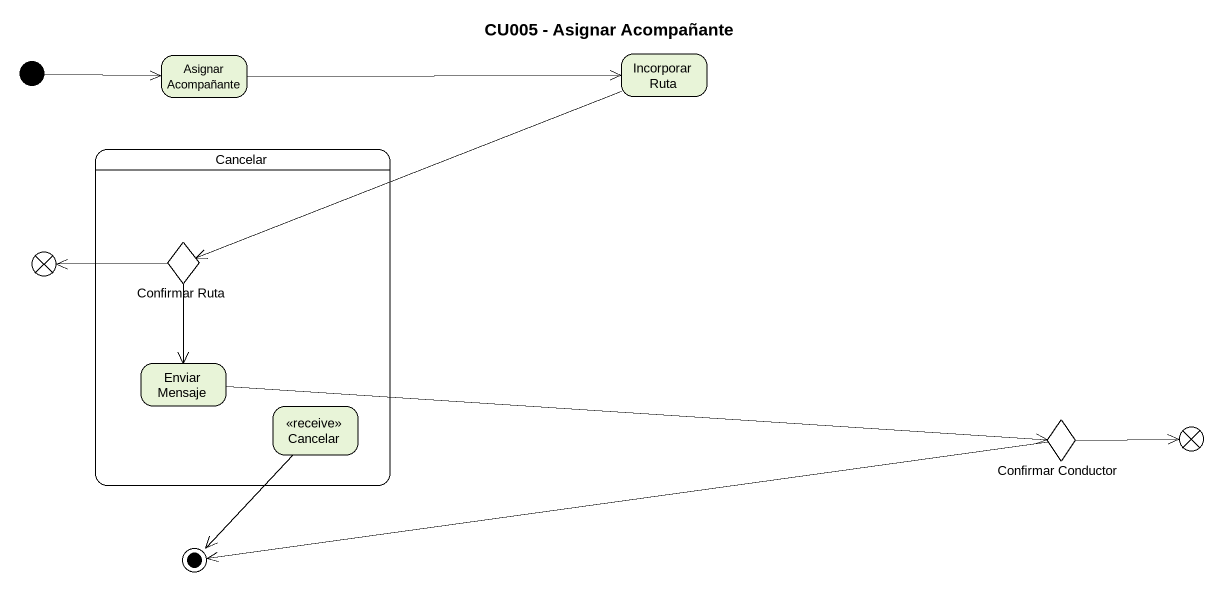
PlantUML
@startuml
title CU005 - Asignar Acompañante
hide empty description
state "Asignar Acompañante" as Asignar_Acompañante
state "Incorporar Ruta" as Incorporar_Ruta
state Cancelar {
  state "Confirmar Ruta" as Confirmar_Ruta <<choice>>
  state "Enviar Mensaje" as Enviar_Mensaje
  state "Cancelar" as Cancelar_2 <<receive>>
}
state flowfinal1 <<end>>
state "Confirmar Conductor" as Confirmar_Conductor <<choice>>
state flowfinal2 <<end>>
state final1 <<end>>
[*] -right-> Asignar_Acompañante
Asignar_Acompañante -right-> Incorporar_Ruta
Incorporar_Ruta -left-> Confirmar_Ruta
Confirmar_Ruta -left-> flowfinal1
Confirmar_Ruta --> Enviar_Mensaje
Enviar_Mensaje -right-> Confirmar_Conductor
Cancelar_2 --> final1
Confirmar_Conductor -right-> flowfinal2
Confirmar_Conductor -left-> final1
@enduml
